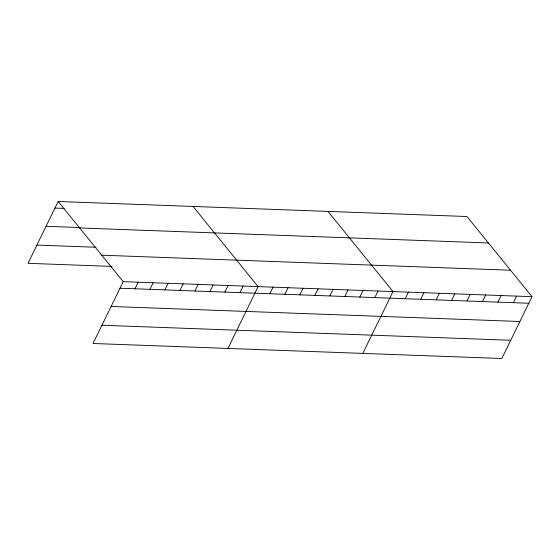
<?xml version="1.0" encoding="UTF-8"?>
<svg xmlns="http://www.w3.org/2000/svg" width="560" height="560" viewBox="0 0 560 560"><rect width="100%" height="100%" fill="white"/><g stroke="black" fill="none" stroke-linecap="round" stroke-linejoin="round"><path stroke-width="0.84" d="M58.156 201.488L123.186 281.652L93.03 343.483L501.844 358.512L532 296.681L466.97 216.517L58.156 201.488L28 263.319L112.112 266.413M134.967 288.785L138.18 282.205M149.954 289.338L153.167 282.758M164.948 289.891L168.154 283.304M179.935 290.437L183.148 283.857M194.929 290.99L198.135 284.41M209.916 291.543L213.129 284.956M224.903 292.089L228.116 285.509M239.897 292.642L243.103 286.062M227.941 348.439L258.097 286.615L193.067 206.451M269.878 293.748L273.084 287.161M284.865 294.294L288.078 287.714M299.852 294.847L303.065 288.267M314.846 295.4L318.052 288.813M329.833 295.946L333.046 289.366M344.827 296.499L348.033 289.919M359.814 297.052L363.027 290.472M374.801 297.605L378.014 291.018M362.845 353.402L393.001 291.571L327.971 211.407M405.237 298.718L408.45 292.138M420.679 299.285L423.892 292.705M436.128 299.859L439.334 293.272M451.57 300.426L454.783 293.839M467.012 300.993L470.225 294.413M482.461 301.56L485.667 294.98M497.903 302.127L501.109 295.547M513.345 302.694L516.558 296.114M54.943 208.075L64.106 208.411M46.053 226.303L80.199 227.556M79.618 227.948L488.425 242.97M36.89 245.091L96.019 247.261M101.724 255.199L510.538 270.228M123.186 281.652L532 296.681M119.98 288.232L528.787 303.261M111.083 306.467L519.897 321.496M101.927 325.248L510.734 340.277"/></g></svg>
